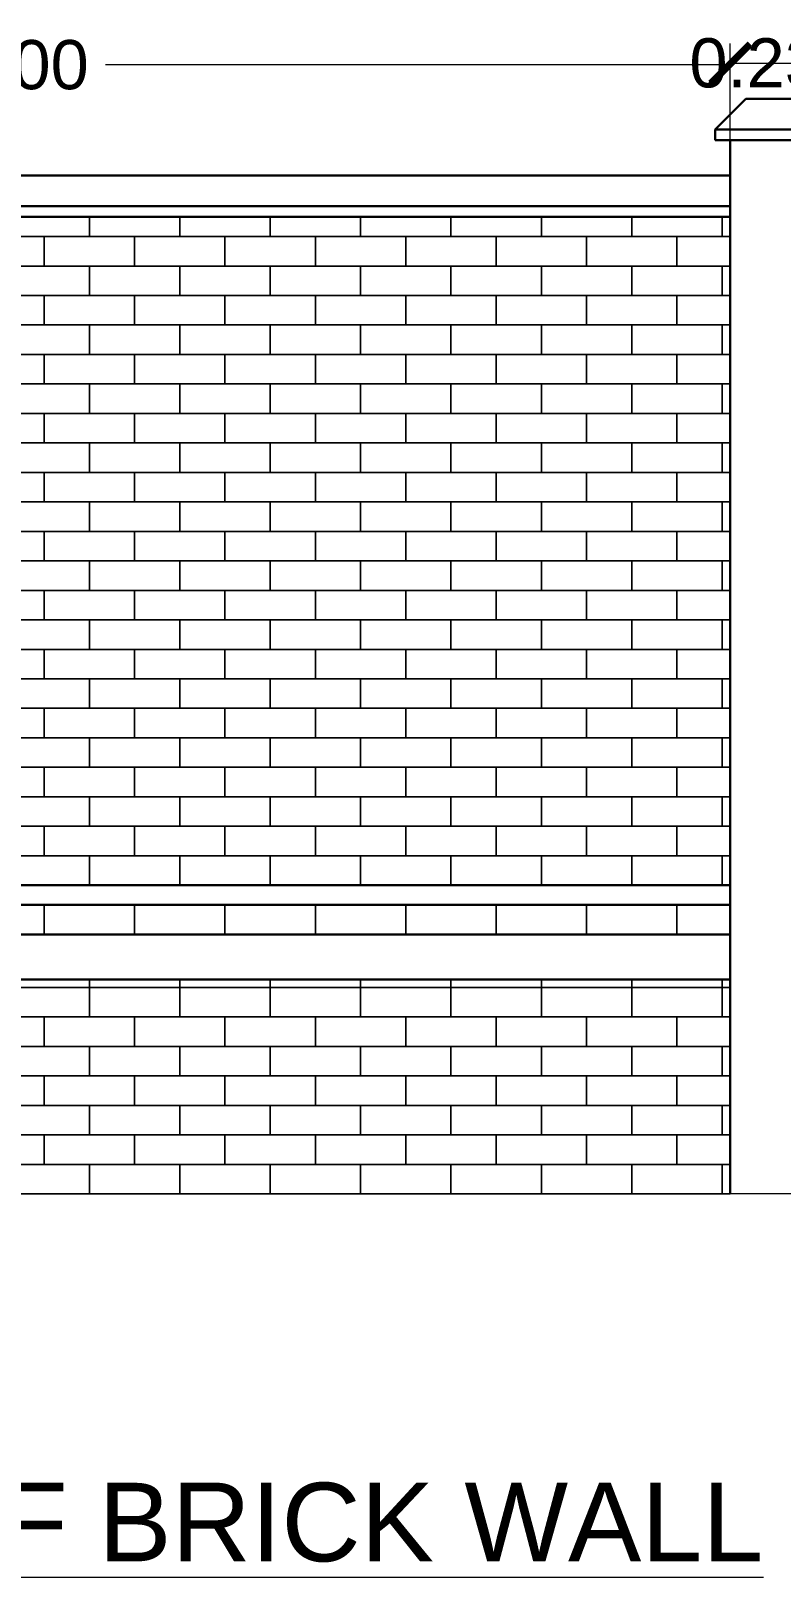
# Model space of a CAD drawing. Header units: millimetres. Extents: x 1898 to 3725, y 783 to 1532.
# Drawn here: x 3024.292 to 3026.201, y 895.402 to 899.335 of the extents above; entities that cross this region are included whole.
import ezdxf

# ---------------------------------------------------------------- set-up
doc = ezdxf.new("R2010")
doc.units = ezdxf.units.MM
doc.layers.get('0').update_dxf_attribs({"lineweight": 20})
doc.layers.get('Defpoints').update_dxf_attribs({"lineweight": 15})
for name, color, linetype, lineweight in [('brick Hatch', 13, 'Continuous', 13), ('DIM', 6, 'Continuous', 18), ('TEXT', 7, 'Continuous', 15), ('Wall', 7, 'Continuous', 30), ('Window-Wall', 7, 'Continuous', 18)]:
    doc.layers.add(name, color=color, linetype=linetype, lineweight=lineweight)
doc.styles.get("Standard").update_dxf_attribs({"font": 'arial.ttf', "height": 0.2})
doc.styles.add('Tabrej', font='arial.ttf')
doc.dimstyles.new('DIMEN', dxfattribs={"dimtxt": 0.3, "dimasz": 0.25, "dimexe": 0.18, "dimexo": 0.0625, "dimgap": 0.09, "dimtad": 0, "dimdec": 3, "dimzin": 0, "dimdsep": 46, "dimtxsty": 'Tabrej', "dimcen": 0, "dimclrd": 256, "dimclre": 256, "dimclrt": 7, "dimadec": 0, "dimazin": 0, "dimtfac": 1, "dimtdec": 3, "dimtofl": 0, "dimtmove": 0, "dimatfit": 1, "dimfxl": 0, "dimtolj": 1, "dimtzin": 0, "dimlwd": -1, "dimlwe": -1, "dimarcsym": 0})

# ---------------------------------------------------------------- blocks, each defined once
blk = doc.blocks.new('_ArchTick')
at = {"color": 0, "const_width": 0.15}
blk.add_lwpolyline([(-0.5, -0.5), (0.5, 0.5)], dxfattribs=at)
blk = doc.blocks.new('*D342')
at = {"layer": 'Defpoints', "color": 0, "lineweight": 15, "transparency": 16777216}
for p in [(3026.0711, 899.2483), (3022.3711, 898.967), (3026.0711, 898.967)]:
    blk.add_point(p, dxfattribs=at)
at = {"layer": 'DIM', "transparency": 16777216}
for p, q in [((3022.3711, 898.972), (3022.3711, 899.2983)), ((3026.0711, 898.972), (3026.0711, 899.2983)), ((3022.3711, 899.2483), (3023.9604, 899.2483)), ((3026.0711, 899.2483), (3024.4817, 899.2483))]:
    blk.add_line(p, q, dxfattribs=at)
at = {"layer": 'DIM', "transparency": 16777216, "xscale": 0.1, "yscale": 0.1, "zscale": 0.1, "rotation": 180}
blk.add_blockref('_ArchTick', (3022.3711, 899.2483), dxfattribs=at)
at = {"layer": 'DIM', "transparency": 16777216, "xscale": 0.1, "yscale": 0.1, "zscale": 0.1}
blk.add_blockref('_ArchTick', (3026.0711, 899.2483), dxfattribs=at)
at = {"layer": 'DIM', "color": 7, "transparency": 16777216, "insert": (3024.2211, 899.2483), "char_height": 0.125, "attachment_point": 5, "style": 'Tabrej'}
blk.add_mtext('\\A1;3.700', dxfattribs=at)
blk = doc.blocks.new('*D343')
at = {"layer": 'Defpoints', "color": 0, "lineweight": 15, "transparency": 16777216}
for p in [(3026.3011, 899.2529), (3026.0711, 898.967), (3026.3011, 898.967)]:
    blk.add_point(p, dxfattribs=at)
at = {"layer": 'DIM', "transparency": 16777216}
for p, q in [((3026.0711, 898.972), (3026.0711, 899.3029)), ((3026.3011, 898.972), (3026.3011, 899.3029)), ((3026.0711, 899.2529), (3026.3011, 899.2529))]:
    blk.add_line(p, q, dxfattribs=at)
at = {"layer": 'DIM', "transparency": 16777216, "xscale": 0.1, "yscale": 0.1, "zscale": 0.1, "rotation": 180}
blk.add_blockref('_ArchTick', (3026.0711, 899.2529), dxfattribs=at)
at = {"layer": 'DIM', "transparency": 16777216, "xscale": 0.1, "yscale": 0.1, "zscale": 0.1}
blk.add_blockref('_ArchTick', (3026.3011, 899.2529), dxfattribs=at)
at = {"layer": 'DIM', "color": 7, "transparency": 16777216, "insert": (3026.1861, 899.2529), "char_height": 0.125, "attachment_point": 5, "style": 'Tabrej'}
blk.add_mtext('\\A1;0.230', dxfattribs=at)

msp = doc.modelspace()

# ---------------------------------------------------------------- linework, layer by layer
at = {"layer": 'brick Hatch'}
for points in [[(3024.2111, 898.862), (3024.2111, 898.812), (3024.4411, 898.812), (3024.4411, 898.862)], [(3024.4411, 898.862), (3024.4411, 898.812), (3024.6711, 898.812), (3024.6711, 898.862)], [(3024.6711, 898.862), (3024.6711, 898.812), (3024.9011, 898.812), (3024.9011, 898.862)], [(3024.9011, 898.862), (3024.9011, 898.812), (3025.1311, 898.812), (3025.1311, 898.862)], [(3025.1311, 898.862), (3025.1311, 898.812), (3025.3611, 898.812), (3025.3611, 898.862)], [(3025.3611, 898.862), (3025.3611, 898.812), (3025.5911, 898.812), (3025.5911, 898.862)], [(3025.5911, 898.862), (3025.5911, 898.812), (3025.8211, 898.812), (3025.8211, 898.862)], [(3025.8211, 898.862), (3025.8211, 898.812), (3026.0511, 898.812), (3026.0511, 898.862)], [(3026.0511, 898.862), (3026.0511, 898.812), (3026.0711, 898.812)], [(3026.0711, 898.812), (3025.9361, 898.812), (3025.9361, 898.737), (3026.0711, 898.737)], [(3026.0711, 898.737), (3026.0511, 898.737), (3026.0511, 898.662), (3026.0711, 898.662)], [(3026.0711, 898.662), (3025.9361, 898.662), (3025.9361, 898.587), (3026.0711, 898.587)], [(3026.0711, 898.587), (3026.0511, 898.587), (3026.0511, 898.512), (3026.0711, 898.512)], [(3026.0711, 898.512), (3025.9361, 898.512), (3025.9361, 898.437), (3026.0711, 898.437)], [(3026.0711, 898.437), (3026.0511, 898.437), (3026.0511, 898.362), (3026.0711, 898.362)], [(3026.0711, 898.362), (3025.9361, 898.362), (3025.9361, 898.287), (3026.0711, 898.287)], [(3026.0711, 898.287), (3026.0511, 898.287), (3026.0511, 898.212), (3026.0711, 898.212)], [(3026.0711, 898.212), (3025.9361, 898.212), (3025.9361, 898.137), (3026.0711, 898.137)], [(3026.0711, 898.137), (3026.0511, 898.137), (3026.0511, 898.062), (3026.0711, 898.062)], [(3026.0711, 898.062), (3025.9361, 898.062), (3025.9361, 897.987), (3026.0711, 897.987)], [(3026.0711, 897.987), (3026.0511, 897.987), (3026.0511, 897.912), (3026.0711, 897.912)], [(3026.0711, 897.912), (3025.9361, 897.912), (3025.9361, 897.837), (3026.0711, 897.837)], [(3026.0711, 897.837), (3026.0511, 897.837), (3026.0511, 897.762), (3026.0711, 897.762)], [(3026.0711, 897.762), (3025.9361, 897.762), (3025.9361, 897.687), (3026.0711, 897.687)], [(3026.0711, 897.687), (3026.0511, 897.687), (3026.0511, 897.612), (3026.0711, 897.612)], [(3026.0711, 897.612), (3025.9361, 897.612), (3025.9361, 897.537), (3026.0711, 897.537)], [(3026.0711, 897.537), (3026.0511, 897.537), (3026.0511, 897.462), (3026.0711, 897.462)], [(3026.0711, 897.462), (3025.9361, 897.462), (3025.9361, 897.387), (3026.0711, 897.387)], [(3026.0711, 897.387), (3026.0511, 897.387), (3026.0511, 897.312), (3026.0711, 897.312)], [(3026.0711, 897.312), (3025.9361, 897.312), (3025.9361, 897.237), (3026.0711, 897.237)], [(3026.0711, 897.237), (3026.0511, 897.237), (3026.0511, 897.162), (3026.0711, 897.162)], [(3026.0711, 897.112), (3025.9361, 897.112), (3025.9361, 897.037), (3026.0711, 897.037)], [(3024.2111, 896.922), (3024.2111, 896.902), (3024.4411, 896.902), (3024.4411, 896.922)], [(3024.2111, 896.922), (3024.2111, 896.902), (3024.4411, 896.902), (3024.4411, 896.922)], [(3024.4411, 896.922), (3024.4411, 896.902), (3024.6711, 896.902), (3024.6711, 896.922)], [(3024.4411, 896.922), (3024.4411, 896.902), (3024.6711, 896.902), (3024.6711, 896.922)], [(3024.6711, 896.922), (3024.6711, 896.902), (3024.9011, 896.902), (3024.9011, 896.922)], [(3024.6711, 896.922), (3024.6711, 896.902), (3024.9011, 896.902), (3024.9011, 896.922)], [(3024.9011, 896.922), (3024.9011, 896.902), (3025.1311, 896.902), (3025.1311, 896.922)], [(3024.9011, 896.922), (3024.9011, 896.902), (3025.1311, 896.902), (3025.1311, 896.922)], [(3025.1311, 896.922), (3025.1311, 896.902), (3025.3611, 896.902), (3025.3611, 896.922)], [(3025.1311, 896.922), (3025.1311, 896.902), (3025.3611, 896.902), (3025.3611, 896.922)], [(3025.3611, 896.922), (3025.3611, 896.902), (3025.5911, 896.902), (3025.5911, 896.922)], [(3025.3611, 896.922), (3025.3611, 896.902), (3025.5911, 896.902), (3025.5911, 896.922)], [(3025.5911, 896.922), (3025.5911, 896.902), (3025.8211, 896.902), (3025.8211, 896.922)], [(3025.5911, 896.922), (3025.5911, 896.902), (3025.8211, 896.902), (3025.8211, 896.922)], [(3025.8211, 896.922), (3025.8211, 896.902), (3026.0511, 896.902), (3026.0511, 896.922)], [(3025.8211, 896.922), (3025.8211, 896.902), (3026.0511, 896.902), (3026.0511, 896.922)], [(3026.0511, 896.922), (3026.0511, 896.902), (3026.0711, 896.902)], [(3026.0511, 896.922), (3026.0511, 896.902), (3026.0711, 896.902)], [(3026.0711, 896.902), (3026.0511, 896.902), (3026.0511, 896.827), (3026.0711, 896.827)], [(3026.0711, 896.827), (3025.9361, 896.827), (3025.9361, 896.752), (3026.0711, 896.752)], [(3024.2398, 896.677), (3024.4411, 896.677), (3024.4411, 896.752), (3024.2111, 896.752), (3024.2111, 896.7457)], [(3026.0711, 896.752), (3026.0511, 896.752), (3026.0511, 896.677), (3026.0711, 896.677)], [(3024.2024, 896.677), (3024.0961, 896.677), (3024.0961, 896.602), (3024.3261, 896.602), (3024.3261, 896.677), (3024.2398, 896.677)], [(3026.0711, 896.677), (3025.9361, 896.677), (3025.9361, 896.602), (3026.0711, 896.602)], [(3026.0711, 896.602), (3026.0511, 896.602), (3026.0511, 896.527), (3026.0711, 896.527)], [(3026.0711, 896.527), (3025.9361, 896.527), (3025.9361, 896.452), (3026.0711, 896.452)], [(3026.0711, 896.452), (3026.0511, 896.452), (3026.0511, 896.377), (3026.0711, 896.377)]]:
    msp.add_lwpolyline(points, dxfattribs=at)
for points in [[(3024.3261, 898.812), (3024.0961, 898.812), (3024.0961, 898.737), (3024.3261, 898.737)], [(3024.5561, 898.812), (3024.3261, 898.812), (3024.3261, 898.737), (3024.5561, 898.737)], [(3024.7861, 898.812), (3024.5561, 898.812), (3024.5561, 898.737), (3024.7861, 898.737)], [(3025.0161, 898.812), (3024.7861, 898.812), (3024.7861, 898.737), (3025.0161, 898.737)], [(3025.2461, 898.812), (3025.0161, 898.812), (3025.0161, 898.737), (3025.2461, 898.737)], [(3025.4761, 898.812), (3025.2461, 898.812), (3025.2461, 898.737), (3025.4761, 898.737)], [(3025.7061, 898.812), (3025.4761, 898.812), (3025.4761, 898.737), (3025.7061, 898.737)], [(3025.9361, 898.812), (3025.7061, 898.812), (3025.7061, 898.737), (3025.9361, 898.737)], [(3024.4411, 898.737), (3024.2111, 898.737), (3024.2111, 898.662), (3024.4411, 898.662)], [(3024.6711, 898.737), (3024.4411, 898.737), (3024.4411, 898.662), (3024.6711, 898.662)], [(3024.9011, 898.737), (3024.6711, 898.737), (3024.6711, 898.662), (3024.9011, 898.662)], [(3025.1311, 898.737), (3024.9011, 898.737), (3024.9011, 898.662), (3025.1311, 898.662)], [(3025.3611, 898.737), (3025.1311, 898.737), (3025.1311, 898.662), (3025.3611, 898.662)], [(3025.5911, 898.737), (3025.3611, 898.737), (3025.3611, 898.662), (3025.5911, 898.662)], [(3025.8211, 898.737), (3025.5911, 898.737), (3025.5911, 898.662), (3025.8211, 898.662)], [(3026.0511, 898.737), (3025.8211, 898.737), (3025.8211, 898.662), (3026.0511, 898.662)], [(3024.3261, 898.662), (3024.0961, 898.662), (3024.0961, 898.587), (3024.3261, 898.587)], [(3024.5561, 898.662), (3024.3261, 898.662), (3024.3261, 898.587), (3024.5561, 898.587)], [(3024.7861, 898.662), (3024.5561, 898.662), (3024.5561, 898.587), (3024.7861, 898.587)], [(3025.0161, 898.662), (3024.7861, 898.662), (3024.7861, 898.587), (3025.0161, 898.587)], [(3025.2461, 898.662), (3025.0161, 898.662), (3025.0161, 898.587), (3025.2461, 898.587)], [(3025.4761, 898.662), (3025.2461, 898.662), (3025.2461, 898.587), (3025.4761, 898.587)], [(3025.7061, 898.662), (3025.4761, 898.662), (3025.4761, 898.587), (3025.7061, 898.587)], [(3025.9361, 898.662), (3025.7061, 898.662), (3025.7061, 898.587), (3025.9361, 898.587)], [(3024.4411, 898.587), (3024.2111, 898.587), (3024.2111, 898.512), (3024.4411, 898.512)], [(3024.6711, 898.587), (3024.4411, 898.587), (3024.4411, 898.512), (3024.6711, 898.512)], [(3024.9011, 898.587), (3024.6711, 898.587), (3024.6711, 898.512), (3024.9011, 898.512)], [(3025.1311, 898.587), (3024.9011, 898.587), (3024.9011, 898.512), (3025.1311, 898.512)], [(3025.3611, 898.587), (3025.1311, 898.587), (3025.1311, 898.512), (3025.3611, 898.512)], [(3025.5911, 898.587), (3025.3611, 898.587), (3025.3611, 898.512), (3025.5911, 898.512)], [(3025.8211, 898.587), (3025.5911, 898.587), (3025.5911, 898.512), (3025.8211, 898.512)], [(3026.0511, 898.587), (3025.8211, 898.587), (3025.8211, 898.512), (3026.0511, 898.512)], [(3024.3261, 898.512), (3024.0961, 898.512), (3024.0961, 898.437), (3024.3261, 898.437)], [(3024.5561, 898.512), (3024.3261, 898.512), (3024.3261, 898.437), (3024.5561, 898.437)], [(3024.7861, 898.512), (3024.5561, 898.512), (3024.5561, 898.437), (3024.7861, 898.437)], [(3025.0161, 898.512), (3024.7861, 898.512), (3024.7861, 898.437), (3025.0161, 898.437)], [(3025.2461, 898.512), (3025.0161, 898.512), (3025.0161, 898.437), (3025.2461, 898.437)], [(3025.4761, 898.512), (3025.2461, 898.512), (3025.2461, 898.437), (3025.4761, 898.437)], [(3025.7061, 898.512), (3025.4761, 898.512), (3025.4761, 898.437), (3025.7061, 898.437)], [(3025.9361, 898.512), (3025.7061, 898.512), (3025.7061, 898.437), (3025.9361, 898.437)], [(3024.4411, 898.437), (3024.2111, 898.437), (3024.2111, 898.362), (3024.4411, 898.362)], [(3024.6711, 898.437), (3024.4411, 898.437), (3024.4411, 898.362), (3024.6711, 898.362)], [(3024.9011, 898.437), (3024.6711, 898.437), (3024.6711, 898.362), (3024.9011, 898.362)], [(3025.1311, 898.437), (3024.9011, 898.437), (3024.9011, 898.362), (3025.1311, 898.362)], [(3025.3611, 898.437), (3025.1311, 898.437), (3025.1311, 898.362), (3025.3611, 898.362)], [(3025.5911, 898.437), (3025.3611, 898.437), (3025.3611, 898.362), (3025.5911, 898.362)], [(3025.8211, 898.437), (3025.5911, 898.437), (3025.5911, 898.362), (3025.8211, 898.362)], [(3026.0511, 898.437), (3025.8211, 898.437), (3025.8211, 898.362), (3026.0511, 898.362)], [(3024.3261, 898.362), (3024.0961, 898.362), (3024.0961, 898.287), (3024.3261, 898.287)], [(3024.5561, 898.362), (3024.3261, 898.362), (3024.3261, 898.287), (3024.5561, 898.287)], [(3024.7861, 898.362), (3024.5561, 898.362), (3024.5561, 898.287), (3024.7861, 898.287)], [(3025.0161, 898.362), (3024.7861, 898.362), (3024.7861, 898.287), (3025.0161, 898.287)], [(3025.2461, 898.362), (3025.0161, 898.362), (3025.0161, 898.287), (3025.2461, 898.287)], [(3025.4761, 898.362), (3025.2461, 898.362), (3025.2461, 898.287), (3025.4761, 898.287)], [(3025.7061, 898.362), (3025.4761, 898.362), (3025.4761, 898.287), (3025.7061, 898.287)], [(3025.9361, 898.362), (3025.7061, 898.362), (3025.7061, 898.287), (3025.9361, 898.287)], [(3024.4411, 898.287), (3024.2111, 898.287), (3024.2111, 898.212), (3024.4411, 898.212)], [(3024.6711, 898.287), (3024.4411, 898.287), (3024.4411, 898.212), (3024.6711, 898.212)], [(3024.9011, 898.287), (3024.6711, 898.287), (3024.6711, 898.212), (3024.9011, 898.212)], [(3025.1311, 898.287), (3024.9011, 898.287), (3024.9011, 898.212), (3025.1311, 898.212)], [(3025.3611, 898.287), (3025.1311, 898.287), (3025.1311, 898.212), (3025.3611, 898.212)], [(3025.5911, 898.287), (3025.3611, 898.287), (3025.3611, 898.212), (3025.5911, 898.212)], [(3025.8211, 898.287), (3025.5911, 898.287), (3025.5911, 898.212), (3025.8211, 898.212)], [(3026.0511, 898.287), (3025.8211, 898.287), (3025.8211, 898.212), (3026.0511, 898.212)], [(3024.3261, 898.212), (3024.0961, 898.212), (3024.0961, 898.137), (3024.3261, 898.137)], [(3024.5561, 898.212), (3024.3261, 898.212), (3024.3261, 898.137), (3024.5561, 898.137)], [(3024.7861, 898.212), (3024.5561, 898.212), (3024.5561, 898.137), (3024.7861, 898.137)], [(3025.0161, 898.212), (3024.7861, 898.212), (3024.7861, 898.137), (3025.0161, 898.137)], [(3025.2461, 898.212), (3025.0161, 898.212), (3025.0161, 898.137), (3025.2461, 898.137)], [(3025.4761, 898.212), (3025.2461, 898.212), (3025.2461, 898.137), (3025.4761, 898.137)], [(3025.7061, 898.212), (3025.4761, 898.212), (3025.4761, 898.137), (3025.7061, 898.137)], [(3025.9361, 898.212), (3025.7061, 898.212), (3025.7061, 898.137), (3025.9361, 898.137)], [(3024.4411, 898.137), (3024.2111, 898.137), (3024.2111, 898.062), (3024.4411, 898.062)], [(3024.6711, 898.137), (3024.4411, 898.137), (3024.4411, 898.062), (3024.6711, 898.062)], [(3024.9011, 898.137), (3024.6711, 898.137), (3024.6711, 898.062), (3024.9011, 898.062)], [(3025.1311, 898.137), (3024.9011, 898.137), (3024.9011, 898.062), (3025.1311, 898.062)], [(3025.3611, 898.137), (3025.1311, 898.137), (3025.1311, 898.062), (3025.3611, 898.062)], [(3025.5911, 898.137), (3025.3611, 898.137), (3025.3611, 898.062), (3025.5911, 898.062)], [(3025.8211, 898.137), (3025.5911, 898.137), (3025.5911, 898.062), (3025.8211, 898.062)], [(3026.0511, 898.137), (3025.8211, 898.137), (3025.8211, 898.062), (3026.0511, 898.062)], [(3024.3261, 898.062), (3024.0961, 898.062), (3024.0961, 897.987), (3024.3261, 897.987)], [(3024.5561, 898.062), (3024.3261, 898.062), (3024.3261, 897.987), (3024.5561, 897.987)], [(3024.7861, 898.062), (3024.5561, 898.062), (3024.5561, 897.987), (3024.7861, 897.987)], [(3025.0161, 898.062), (3024.7861, 898.062), (3024.7861, 897.987), (3025.0161, 897.987)], [(3025.2461, 898.062), (3025.0161, 898.062), (3025.0161, 897.987), (3025.2461, 897.987)], [(3025.4761, 898.062), (3025.2461, 898.062), (3025.2461, 897.987), (3025.4761, 897.987)], [(3025.7061, 898.062), (3025.4761, 898.062), (3025.4761, 897.987), (3025.7061, 897.987)], [(3025.9361, 898.062), (3025.7061, 898.062), (3025.7061, 897.987), (3025.9361, 897.987)], [(3024.4411, 897.987), (3024.2111, 897.987), (3024.2111, 897.912), (3024.4411, 897.912)], [(3024.6711, 897.987), (3024.4411, 897.987), (3024.4411, 897.912), (3024.6711, 897.912)], [(3024.9011, 897.987), (3024.6711, 897.987), (3024.6711, 897.912), (3024.9011, 897.912)], [(3025.1311, 897.987), (3024.9011, 897.987), (3024.9011, 897.912), (3025.1311, 897.912)], [(3025.3611, 897.987), (3025.1311, 897.987), (3025.1311, 897.912), (3025.3611, 897.912)], [(3025.5911, 897.987), (3025.3611, 897.987), (3025.3611, 897.912), (3025.5911, 897.912)], [(3025.8211, 897.987), (3025.5911, 897.987), (3025.5911, 897.912), (3025.8211, 897.912)], [(3026.0511, 897.987), (3025.8211, 897.987), (3025.8211, 897.912), (3026.0511, 897.912)], [(3024.3261, 897.912), (3024.0961, 897.912), (3024.0961, 897.837), (3024.3261, 897.837)], [(3024.5561, 897.912), (3024.3261, 897.912), (3024.3261, 897.837), (3024.5561, 897.837)], [(3024.7861, 897.912), (3024.5561, 897.912), (3024.5561, 897.837), (3024.7861, 897.837)], [(3025.0161, 897.912), (3024.7861, 897.912), (3024.7861, 897.837), (3025.0161, 897.837)], [(3025.2461, 897.912), (3025.0161, 897.912), (3025.0161, 897.837), (3025.2461, 897.837)], [(3025.4761, 897.912), (3025.2461, 897.912), (3025.2461, 897.837), (3025.4761, 897.837)], [(3025.7061, 897.912), (3025.4761, 897.912), (3025.4761, 897.837), (3025.7061, 897.837)], [(3025.9361, 897.912), (3025.7061, 897.912), (3025.7061, 897.837), (3025.9361, 897.837)], [(3024.4411, 897.837), (3024.2111, 897.837), (3024.2111, 897.762), (3024.4411, 897.762)], [(3024.6711, 897.837), (3024.4411, 897.837), (3024.4411, 897.762), (3024.6711, 897.762)], [(3024.9011, 897.837), (3024.6711, 897.837), (3024.6711, 897.762), (3024.9011, 897.762)], [(3025.1311, 897.837), (3024.9011, 897.837), (3024.9011, 897.762), (3025.1311, 897.762)], [(3025.3611, 897.837), (3025.1311, 897.837), (3025.1311, 897.762), (3025.3611, 897.762)], [(3025.5911, 897.837), (3025.3611, 897.837), (3025.3611, 897.762), (3025.5911, 897.762)], [(3025.8211, 897.837), (3025.5911, 897.837), (3025.5911, 897.762), (3025.8211, 897.762)], [(3026.0511, 897.837), (3025.8211, 897.837), (3025.8211, 897.762), (3026.0511, 897.762)], [(3024.3261, 897.762), (3024.0961, 897.762), (3024.0961, 897.687), (3024.3261, 897.687)], [(3024.5561, 897.762), (3024.3261, 897.762), (3024.3261, 897.687), (3024.5561, 897.687)], [(3024.7861, 897.762), (3024.5561, 897.762), (3024.5561, 897.687), (3024.7861, 897.687)], [(3025.0161, 897.762), (3024.7861, 897.762), (3024.7861, 897.687), (3025.0161, 897.687)], [(3025.2461, 897.762), (3025.0161, 897.762), (3025.0161, 897.687), (3025.2461, 897.687)], [(3025.4761, 897.762), (3025.2461, 897.762), (3025.2461, 897.687), (3025.4761, 897.687)], [(3025.7061, 897.762), (3025.4761, 897.762), (3025.4761, 897.687), (3025.7061, 897.687)], [(3025.9361, 897.762), (3025.7061, 897.762), (3025.7061, 897.687), (3025.9361, 897.687)], [(3024.4411, 897.687), (3024.2111, 897.687), (3024.2111, 897.612), (3024.4411, 897.612)], [(3024.6711, 897.687), (3024.4411, 897.687), (3024.4411, 897.612), (3024.6711, 897.612)], [(3024.9011, 897.687), (3024.6711, 897.687), (3024.6711, 897.612), (3024.9011, 897.612)], [(3025.1311, 897.687), (3024.9011, 897.687), (3024.9011, 897.612), (3025.1311, 897.612)], [(3025.3611, 897.687), (3025.1311, 897.687), (3025.1311, 897.612), (3025.3611, 897.612)], [(3025.5911, 897.687), (3025.3611, 897.687), (3025.3611, 897.612), (3025.5911, 897.612)], [(3025.8211, 897.687), (3025.5911, 897.687), (3025.5911, 897.612), (3025.8211, 897.612)], [(3026.0511, 897.687), (3025.8211, 897.687), (3025.8211, 897.612), (3026.0511, 897.612)], [(3024.3261, 897.612), (3024.0961, 897.612), (3024.0961, 897.537), (3024.3261, 897.537)], [(3024.5561, 897.612), (3024.3261, 897.612), (3024.3261, 897.537), (3024.5561, 897.537)], [(3024.7861, 897.612), (3024.5561, 897.612), (3024.5561, 897.537), (3024.7861, 897.537)], [(3025.0161, 897.612), (3024.7861, 897.612), (3024.7861, 897.537), (3025.0161, 897.537)], [(3025.2461, 897.612), (3025.0161, 897.612), (3025.0161, 897.537), (3025.2461, 897.537)], [(3025.4761, 897.612), (3025.2461, 897.612), (3025.2461, 897.537), (3025.4761, 897.537)], [(3025.7061, 897.612), (3025.4761, 897.612), (3025.4761, 897.537), (3025.7061, 897.537)], [(3025.9361, 897.612), (3025.7061, 897.612), (3025.7061, 897.537), (3025.9361, 897.537)], [(3024.4411, 897.537), (3024.2111, 897.537), (3024.2111, 897.462), (3024.4411, 897.462)], [(3024.6711, 897.537), (3024.4411, 897.537), (3024.4411, 897.462), (3024.6711, 897.462)], [(3024.9011, 897.537), (3024.6711, 897.537), (3024.6711, 897.462), (3024.9011, 897.462)], [(3025.1311, 897.537), (3024.9011, 897.537), (3024.9011, 897.462), (3025.1311, 897.462)], [(3025.3611, 897.537), (3025.1311, 897.537), (3025.1311, 897.462), (3025.3611, 897.462)], [(3025.5911, 897.537), (3025.3611, 897.537), (3025.3611, 897.462), (3025.5911, 897.462)], [(3025.8211, 897.537), (3025.5911, 897.537), (3025.5911, 897.462), (3025.8211, 897.462)], [(3026.0511, 897.537), (3025.8211, 897.537), (3025.8211, 897.462), (3026.0511, 897.462)], [(3024.3261, 897.462), (3024.0961, 897.462), (3024.0961, 897.387), (3024.3261, 897.387)], [(3024.5561, 897.462), (3024.3261, 897.462), (3024.3261, 897.387), (3024.5561, 897.387)], [(3024.7861, 897.462), (3024.5561, 897.462), (3024.5561, 897.387), (3024.7861, 897.387)], [(3025.0161, 897.462), (3024.7861, 897.462), (3024.7861, 897.387), (3025.0161, 897.387)], [(3025.2461, 897.462), (3025.0161, 897.462), (3025.0161, 897.387), (3025.2461, 897.387)], [(3025.4761, 897.462), (3025.2461, 897.462), (3025.2461, 897.387), (3025.4761, 897.387)], [(3025.7061, 897.462), (3025.4761, 897.462), (3025.4761, 897.387), (3025.7061, 897.387)], [(3025.9361, 897.462), (3025.7061, 897.462), (3025.7061, 897.387), (3025.9361, 897.387)], [(3024.4411, 897.387), (3024.2111, 897.387), (3024.2111, 897.312), (3024.4411, 897.312)], [(3024.6711, 897.387), (3024.4411, 897.387), (3024.4411, 897.312), (3024.6711, 897.312)], [(3024.9011, 897.387), (3024.6711, 897.387), (3024.6711, 897.312), (3024.9011, 897.312)], [(3025.1311, 897.387), (3024.9011, 897.387), (3024.9011, 897.312), (3025.1311, 897.312)], [(3025.3611, 897.387), (3025.1311, 897.387), (3025.1311, 897.312), (3025.3611, 897.312)], [(3025.5911, 897.387), (3025.3611, 897.387), (3025.3611, 897.312), (3025.5911, 897.312)], [(3025.8211, 897.387), (3025.5911, 897.387), (3025.5911, 897.312), (3025.8211, 897.312)], [(3026.0511, 897.387), (3025.8211, 897.387), (3025.8211, 897.312), (3026.0511, 897.312)], [(3024.3261, 897.312), (3024.0961, 897.312), (3024.0961, 897.237), (3024.3261, 897.237)], [(3024.5561, 897.312), (3024.3261, 897.312), (3024.3261, 897.237), (3024.5561, 897.237)], [(3024.7861, 897.312), (3024.5561, 897.312), (3024.5561, 897.237), (3024.7861, 897.237)], [(3025.0161, 897.312), (3024.7861, 897.312), (3024.7861, 897.237), (3025.0161, 897.237)], [(3025.2461, 897.312), (3025.0161, 897.312), (3025.0161, 897.237), (3025.2461, 897.237)], [(3025.4761, 897.312), (3025.2461, 897.312), (3025.2461, 897.237), (3025.4761, 897.237)], [(3025.7061, 897.312), (3025.4761, 897.312), (3025.4761, 897.237), (3025.7061, 897.237)], [(3025.9361, 897.312), (3025.7061, 897.312), (3025.7061, 897.237), (3025.9361, 897.237)], [(3024.4411, 897.237), (3024.2111, 897.237), (3024.2111, 897.162), (3024.4411, 897.162)], [(3024.6711, 897.237), (3024.4411, 897.237), (3024.4411, 897.162), (3024.6711, 897.162)], [(3024.9011, 897.237), (3024.6711, 897.237), (3024.6711, 897.162), (3024.9011, 897.162)], [(3025.1311, 897.237), (3024.9011, 897.237), (3024.9011, 897.162), (3025.1311, 897.162)], [(3025.3611, 897.237), (3025.1311, 897.237), (3025.1311, 897.162), (3025.3611, 897.162)], [(3025.5911, 897.237), (3025.3611, 897.237), (3025.3611, 897.162), (3025.5911, 897.162)], [(3025.8211, 897.237), (3025.5911, 897.237), (3025.5911, 897.162), (3025.8211, 897.162)], [(3026.0511, 897.237), (3025.8211, 897.237), (3025.8211, 897.162), (3026.0511, 897.162)], [(3024.3261, 897.112), (3024.0961, 897.112), (3024.0961, 897.037), (3024.3261, 897.037)], [(3024.5561, 897.112), (3024.3261, 897.112), (3024.3261, 897.037), (3024.5561, 897.037)], [(3024.7861, 897.112), (3024.5561, 897.112), (3024.5561, 897.037), (3024.7861, 897.037)], [(3025.0161, 897.112), (3024.7861, 897.112), (3024.7861, 897.037), (3025.0161, 897.037)], [(3025.2461, 897.112), (3025.0161, 897.112), (3025.0161, 897.037), (3025.2461, 897.037)], [(3025.4761, 897.112), (3025.2461, 897.112), (3025.2461, 897.037), (3025.4761, 897.037)], [(3025.7061, 897.112), (3025.4761, 897.112), (3025.4761, 897.037), (3025.7061, 897.037)], [(3025.9361, 897.112), (3025.7061, 897.112), (3025.7061, 897.037), (3025.9361, 897.037)], [(3024.4411, 896.902), (3024.2111, 896.902), (3024.2111, 896.827), (3024.4411, 896.827)], [(3024.6711, 896.902), (3024.4411, 896.902), (3024.4411, 896.827), (3024.6711, 896.827)], [(3024.9011, 896.902), (3024.6711, 896.902), (3024.6711, 896.827), (3024.9011, 896.827)], [(3025.1311, 896.902), (3024.9011, 896.902), (3024.9011, 896.827), (3025.1311, 896.827)], [(3025.3611, 896.902), (3025.1311, 896.902), (3025.1311, 896.827), (3025.3611, 896.827)], [(3025.5911, 896.902), (3025.3611, 896.902), (3025.3611, 896.827), (3025.5911, 896.827)], [(3025.8211, 896.902), (3025.5911, 896.902), (3025.5911, 896.827), (3025.8211, 896.827)], [(3026.0511, 896.902), (3025.8211, 896.902), (3025.8211, 896.827), (3026.0511, 896.827)], [(3024.3261, 896.827), (3024.0961, 896.827), (3024.0961, 896.752), (3024.3261, 896.752)], [(3024.5561, 896.827), (3024.3261, 896.827), (3024.3261, 896.752), (3024.5561, 896.752)], [(3024.7861, 896.827), (3024.5561, 896.827), (3024.5561, 896.752), (3024.7861, 896.752)], [(3025.0161, 896.827), (3024.7861, 896.827), (3024.7861, 896.752), (3025.0161, 896.752)], [(3025.2461, 896.827), (3025.0161, 896.827), (3025.0161, 896.752), (3025.2461, 896.752)], [(3025.4761, 896.827), (3025.2461, 896.827), (3025.2461, 896.752), (3025.4761, 896.752)], [(3025.7061, 896.827), (3025.4761, 896.827), (3025.4761, 896.752), (3025.7061, 896.752)], [(3025.9361, 896.827), (3025.7061, 896.827), (3025.7061, 896.752), (3025.9361, 896.752)], [(3024.6711, 896.752), (3024.4411, 896.752), (3024.4411, 896.677), (3024.6711, 896.677)], [(3024.9011, 896.752), (3024.6711, 896.752), (3024.6711, 896.677), (3024.9011, 896.677)], [(3025.1311, 896.752), (3024.9011, 896.752), (3024.9011, 896.677), (3025.1311, 896.677)], [(3025.3611, 896.752), (3025.1311, 896.752), (3025.1311, 896.677), (3025.3611, 896.677)], [(3025.5911, 896.752), (3025.3611, 896.752), (3025.3611, 896.677), (3025.5911, 896.677)], [(3025.8211, 896.752), (3025.5911, 896.752), (3025.5911, 896.677), (3025.8211, 896.677)], [(3026.0511, 896.752), (3025.8211, 896.752), (3025.8211, 896.677), (3026.0511, 896.677)], [(3024.5561, 896.677), (3024.3261, 896.677), (3024.3261, 896.602), (3024.5561, 896.602)], [(3024.7861, 896.677), (3024.5561, 896.677), (3024.5561, 896.602), (3024.7861, 896.602)], [(3025.0161, 896.677), (3024.7861, 896.677), (3024.7861, 896.602), (3025.0161, 896.602)], [(3025.2461, 896.677), (3025.0161, 896.677), (3025.0161, 896.602), (3025.2461, 896.602)], [(3025.4761, 896.677), (3025.2461, 896.677), (3025.2461, 896.602), (3025.4761, 896.602)], [(3025.7061, 896.677), (3025.4761, 896.677), (3025.4761, 896.602), (3025.7061, 896.602)], [(3025.9361, 896.677), (3025.7061, 896.677), (3025.7061, 896.602), (3025.9361, 896.602)], [(3024.4411, 896.602), (3024.2111, 896.602), (3024.2111, 896.527), (3024.4411, 896.527)], [(3024.6711, 896.602), (3024.4411, 896.602), (3024.4411, 896.527), (3024.6711, 896.527)], [(3024.9011, 896.602), (3024.6711, 896.602), (3024.6711, 896.527), (3024.9011, 896.527)], [(3025.1311, 896.602), (3024.9011, 896.602), (3024.9011, 896.527), (3025.1311, 896.527)], [(3025.3611, 896.602), (3025.1311, 896.602), (3025.1311, 896.527), (3025.3611, 896.527)], [(3025.5911, 896.602), (3025.3611, 896.602), (3025.3611, 896.527), (3025.5911, 896.527)], [(3025.8211, 896.602), (3025.5911, 896.602), (3025.5911, 896.527), (3025.8211, 896.527)], [(3026.0511, 896.602), (3025.8211, 896.602), (3025.8211, 896.527), (3026.0511, 896.527)], [(3024.3261, 896.527), (3024.0961, 896.527), (3024.0961, 896.452), (3024.3261, 896.452)], [(3024.5561, 896.527), (3024.3261, 896.527), (3024.3261, 896.452), (3024.5561, 896.452)], [(3024.7861, 896.527), (3024.5561, 896.527), (3024.5561, 896.452), (3024.7861, 896.452)], [(3025.0161, 896.527), (3024.7861, 896.527), (3024.7861, 896.452), (3025.0161, 896.452)], [(3025.2461, 896.527), (3025.0161, 896.527), (3025.0161, 896.452), (3025.2461, 896.452)], [(3025.4761, 896.527), (3025.2461, 896.527), (3025.2461, 896.452), (3025.4761, 896.452)], [(3025.7061, 896.527), (3025.4761, 896.527), (3025.4761, 896.452), (3025.7061, 896.452)], [(3025.9361, 896.527), (3025.7061, 896.527), (3025.7061, 896.452), (3025.9361, 896.452)], [(3024.4411, 896.452), (3024.2111, 896.452), (3024.2111, 896.377), (3024.4411, 896.377)], [(3024.6711, 896.452), (3024.4411, 896.452), (3024.4411, 896.377), (3024.6711, 896.377)], [(3024.9011, 896.452), (3024.6711, 896.452), (3024.6711, 896.377), (3024.9011, 896.377)], [(3025.1311, 896.452), (3024.9011, 896.452), (3024.9011, 896.377), (3025.1311, 896.377)], [(3025.3611, 896.452), (3025.1311, 896.452), (3025.1311, 896.377), (3025.3611, 896.377)], [(3025.5911, 896.452), (3025.3611, 896.452), (3025.3611, 896.377), (3025.5911, 896.377)], [(3025.8211, 896.452), (3025.5911, 896.452), (3025.5911, 896.377), (3025.8211, 896.377)], [(3026.0511, 896.452), (3025.8211, 896.452), (3025.8211, 896.377), (3026.0511, 896.377)]]:
    msp.add_lwpolyline(points, close=True, dxfattribs=at)
at = {"layer": 'Wall'}
for p, q in [((3026.0336, 899.0845), (3026.1111, 899.162)), ((3026.0336, 899.0845), (3026.1111, 899.162)), ((3026.1111, 899.162), (3026.2611, 899.162)), ((3026.1111, 899.162), (3026.2611, 899.162)), ((3026.0336, 899.0845), (3026.3386, 899.0845)), ((3026.0336, 899.057), (3026.0336, 899.0845)), ((3026.0336, 899.0845), (3026.3386, 899.0845)), ((3026.0336, 899.057), (3026.0336, 899.0845)), ((3026.0336, 899.057), (3026.3386, 899.057)), ((3026.0336, 899.057), (3026.3386, 899.057)), ((3026.0711, 897.037), (3026.0711, 899.057)), ((3026.0711, 897.037), (3026.0711, 899.057)), ((3022.3711, 898.967), (3026.0711, 898.967)), ((3022.3711, 898.8895), (3026.0711, 898.8895)), ((3022.3711, 898.862), (3026.0711, 898.862)), ((3022.3711, 897.162), (3026.0711, 897.162)), ((3022.3711, 897.112), (3026.0711, 897.112)), ((3022.3711, 897.037), (3026.0711, 897.037)), ((3026.0711, 896.377), (3026.0711, 897.037)), ((3026.0711, 896.377), (3026.0711, 897.037)), ((3022.3711, 896.922), (3026.0711, 896.922))]:
    msp.add_line(p, q, dxfattribs=at)
at = {"layer": 'Window-Wall'}
for p, q in [((3026.0711, 897.162), (3022.3711, 897.162)), ((3022.3711, 897.112), (3026.0711, 897.112)), ((3039.0489, 896.377), (3009.3933, 896.377))]:
    msp.add_line(p, q, dxfattribs=at)

# ---------------------------------------------------------------- texts
at = {"layer": 'TEXT', "insert": (3022.3527, 895.6423), "char_height": 0.2, "width": 4.202516, "attachment_point": 1}
msp.add_mtext('{\\fArial|b0|i0|c0|p34;\\LELEVATION OF BRICK WALL}', dxfattribs=at)

# ---------------------------------------------------------------- dimensions: what is measured, and where the dimension line sits
at = {"layer": 'DIM'}
dim = msp.add_linear_dim(base=(3026.0711, 899.2483), p1=(3022.3711, 898.967), p2=(3026.0711, 898.967), dimstyle='DIMEN', override={"dimscale": 0.5, "dimtxt": 0.25, "dimasz": 0.2, "dimexe": 0.1, "dimexo": 0.01, "dimgap": 0.1, "dimblk1": 'ArchTick', "dimblk2": 'ArchTick', "dimsah": 1}, dxfattribs=at)
dim.commit()
dim.dimension.update_dxf_attribs({"geometry": '*D342', "text_midpoint": (3024.2211, 899.2483)})
dim = msp.add_linear_dim(base=(3026.3011, 899.2529), p1=(3026.0711, 898.967), p2=(3026.3011, 898.967), dimstyle='DIMEN', override={"dimscale": 0.5, "dimtxt": 0.25, "dimasz": 0.2, "dimexe": 0.1, "dimexo": 0.01, "dimgap": 0.1, "dimblk1": 'ArchTick', "dimblk2": 'ArchTick', "dimsah": 1}, dxfattribs=at)
dim.commit()
dim.dimension.update_dxf_attribs({"geometry": '*D343', "text_midpoint": (3026.1861, 899.2529), "dimtype": 160})

doc.saveas('drawing.dxf')
